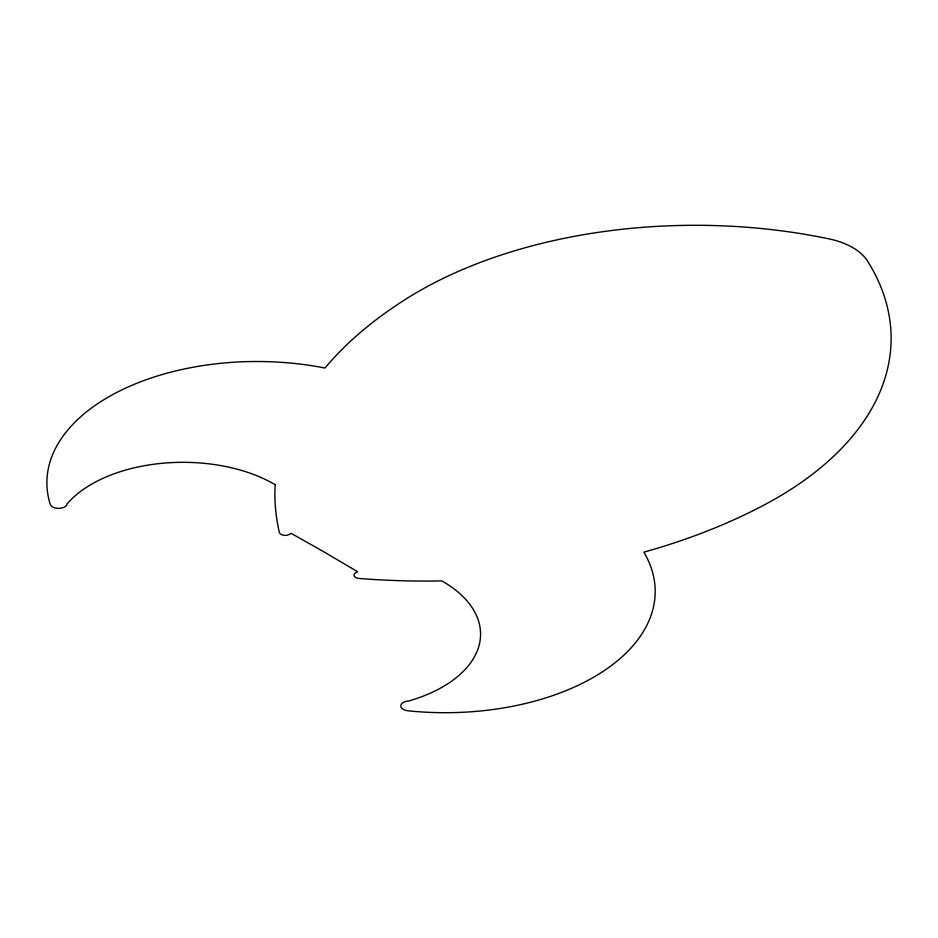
<?xml version="1.0" encoding="UTF-8"?>
<svg xmlns="http://www.w3.org/2000/svg" width="938" height="938" viewBox="0 0 938 938"><rect width="100%" height="100%" fill="white"/><g stroke="black" fill="none" stroke-linecap="round" stroke-linejoin="round"><path stroke-width="1.41" d="M275.197 484.712L274.94 490.187A500.294 288.845 0 0 0 278.985 530.802L279.395 532.467A5.863 3.389 0 0 0 283.253 535.188A5.863 3.389 0 0 0 289.197 534.472L291.132 533.347L324.712 552.306L357.542 571.688L355.596 572.813A5.863 3.389 0 0 0 354.365 576.237A5.863 3.389 0 0 0 359.066 578.465L361.951 578.699A500.294 288.845 0 0 0 432.301 581.044L441.786 580.892A129.116 74.548 0 0 1 410.492 700.452L409.003 700.991A8.536 4.925 0 0 0 400.807 705.564A8.536 4.925 0 0 0 407.796 710.77A210.018 121.26 0 0 0 643.855 552.142L649.729 550.5A500.294 288.845 0 0 0 765.349 504.339A391.509 226.035 0 0 0 867.509 261.045A64.089 37.004 0 0 0 829.204 238.92A391.509 226.035 0 0 0 407.796 297.897A500.294 288.845 0 0 0 327.831 364.659L324.982 368.048A210.018 121.26 0 0 0 50.242 504.339A8.536 4.925 0 0 0 59.258 508.373A8.536 4.925 0 0 0 67.184 503.636L68.099 502.78A129.116 74.548 0 0 1 275.197 484.712"/></g></svg>
